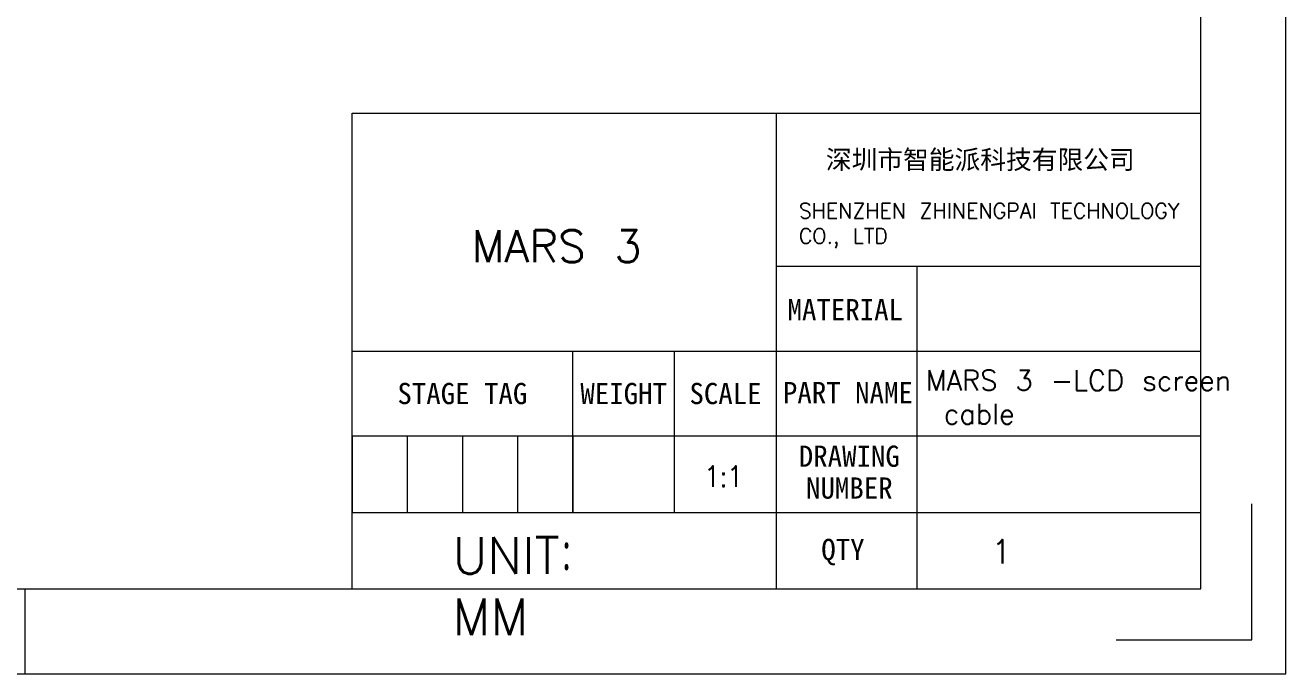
# Model space of a CAD drawing. Header units: millimetres. Extents: x 2260 to 2572, y -21 to 200.
# Drawn here: x 2416.1 to 2572.5, y -21.5 to 58.9 of the extents above; entities that cross this region are included whole.
import ezdxf

# ---------------------------------------------------------------- set-up
doc = ezdxf.new("R2010")
doc.units = ezdxf.units.MM
doc.layers.get('0').update_dxf_attribs({"lineweight": 18})
doc.layers.add('尺寸线层', color=3, linetype='Continuous', lineweight=18)
doc.styles.get("Standard").update_dxf_attribs({"font": 'txt.shx', "bigfont": 'gbcbig.shx'})
doc.styles.add('TEXTSTYLE_2', font='')
doc.styles.add('TEXTSTYLE_3', font='')
doc.styles.get('TEXTSTYLE_2').set_extended_font_data('宋体')
doc.styles.get('TEXTSTYLE_3').set_extended_font_data('宋体')

msp = doc.modelspace()

# ---------------------------------------------------------------- linework, layer by layer
at = {"color": 7, "linetype": 'Continuous'}
for p, q in [((2572.474, -21.483), (2572.474, 199.603)), ((2561.946, -10.955), (2561.946, 189.075)), ((2568.263, -17.272), (2568.263, -0.427)), ((2270.323, -10.955), (2561.946, -10.955)), ((2416.134, -21.483), (2416.134, -10.955)), ((2551.418, -17.272), (2568.263, -17.272)), ((2259.795, -21.483), (2572.474, -21.483))]:
    msp.add_line(p, q, dxfattribs=at)
at = {"color": 2, "linetype": 'Continuous'}
for p, q in [((2456.667, 18.523), (2456.667, 48.001)), ((2456.667, 18.523), (2456.667, 48.001)), ((2456.667, 48.001), (2509.307, 48.001)), ((2509.307, 7.995), (2509.307, 48.001)), ((2509.307, 29.051), (2509.307, 48.001)), ((2509.307, 48.001), (2561.946, 48.001)), ((2509.307, 18.523), (2509.307, 48.001)), ((2561.946, 29.051), (2561.946, 48.001)), ((2509.307, 29.051), (2561.946, 29.051)), ((2526.702, 29.051), (2526.702, -10.955)), ((2561.946, 7.995), (2561.946, 29.051)), ((2456.667, -10.955), (2456.667, 18.523)), ((2456.667, 18.523), (2509.307, 18.523)), ((2456.667, 7.995), (2456.667, 18.523)), ((2456.667, 18.523), (2484.04, 18.523)), ((2484.04, 7.995), (2484.04, 18.523)), ((2484.04, 7.995), (2484.04, 18.523)), ((2484.04, 18.523), (2509.307, 18.523)), ((2496.673, 7.995), (2496.673, 18.523)), ((2509.307, 18.523), (2561.946, 18.523)), ((2509.307, 7.995), (2509.307, 18.523)), ((2456.667, -1.48), (2456.667, 7.995)), ((2456.667, 7.995), (2484.04, 7.995)), ((2456.667, 7.995), (2484.04, 7.995)), ((2456.667, 7.995), (2484.04, 7.995)), ((2456.667, 7.995), (2456.667, -1.48)), ((2463.51, 7.995), (2463.51, -1.48)), ((2470.353, 7.995), (2470.353, -1.48)), ((2477.196, 7.995), (2477.196, -1.48)), ((2484.04, -1.48), (2484.04, 7.995)), ((2484.04, -1.48), (2484.04, 7.995)), ((2484.04, 7.995), (2509.307, 7.995)), ((2484.04, 7.995), (2509.307, 7.995)), ((2484.04, 7.995), (2484.04, -1.48)), ((2496.673, -1.48), (2496.673, 7.995)), ((2509.307, -10.955), (2509.307, 7.995)), ((2509.307, 7.995), (2561.946, 7.995)), ((2509.307, 7.995), (2561.946, 7.995)), ((2509.307, -1.48), (2509.307, 7.995)), ((2561.946, -10.955), (2561.946, 7.995)), ((2456.667, -10.955), (2456.667, -1.48)), ((2456.667, -1.48), (2509.307, -1.48)), ((2456.667, -1.48), (2484.04, -1.48)), ((2456.667, -1.48), (2484.04, -1.48)), ((2484.04, -1.48), (2509.307, -1.48)), ((2509.307, -10.955), (2509.307, -1.48)), ((2509.307, -1.48), (2561.946, -1.48)), ((2414.555, -10.955), (2439.822, -10.955)), ((2439.822, -10.955), (2456.667, -10.955)), ((2456.667, -10.955), (2509.307, -10.955)), ((2509.307, -10.955), (2561.946, -10.955))]:
    msp.add_line(p, q, dxfattribs=at)

# ---------------------------------------------------------------- texts
at = {"color": 7, "linetype": 'Continuous', "insert": (2534.584, 43.428), "char_height": 2.34001, "width": 55.51838, "attachment_point": 2, "style": 'TEXTSTYLE_2'}
msp.add_mtext('深圳市智能派科技有限公司', dxfattribs=at)
at = {"color": 7, "linetype": 'Continuous', "attachment_point": 2, "line_spacing_factor": 0.9, "style": 'TEXTSTYLE_3'}
for s, insert, char_height, width in [('MATERIAL\\P ', (2517.845, 24.977), 2.632, 38.0467), ('STAGE TAG ', (2470.353, 14.575), 2.632, 31.83054), ('WEIGHT', (2490.356, 14.575), 2.632, 11.56633), ('SCALE', (2502.99, 14.575), 2.632, 11.56633), ('PART NAME', (2518.166, 14.695), 2.632, 22.05145), ('DRAWING NUMBER', (2518.342, 6.806), 2.63198, 22.05145), ('QTY', (2517.554, -4.757), 2.632, 29.37821)]:
    msp.add_mtext(s, dxfattribs=dict(at, insert=insert, char_height=char_height, width=width))
at = {"insert": (2500.34, 1.682), "char_height": 2.63198, "width": 6.30886, "attachment_point": 7}
msp.add_mtext('{\\W0.85;1:1}', dxfattribs=at)
at = {"layer": '尺寸线层', "attachment_point": 1}
for s, insert, char_height, width in [('SHENZHEN ZHINENGPAI TECHNOLOGY CO., LTD', (2512.073, 36.848), 1.87201, 52.96774), ('MARS 3', (2471.499, 33.513), 3.9767, 32.45429), ('MARS 3 -LCD screen\\P cable', (2527.829, 16.136), 2.5, 56), ('UNIT：MM', (2469.141, -4.534), 4.5662, 22.07324)]:
    msp.add_mtext(s, dxfattribs=dict(at, insert=insert, char_height=char_height, width=width))
at = {"layer": '尺寸线层', "ltscale": 0.2, "insert": (2535.935, -4.847), "char_height": 2.983, "width": 17.88799, "attachment_point": 1}
msp.add_mtext('1\\P\\P', dxfattribs=at)

doc.saveas('drawing.dxf')
